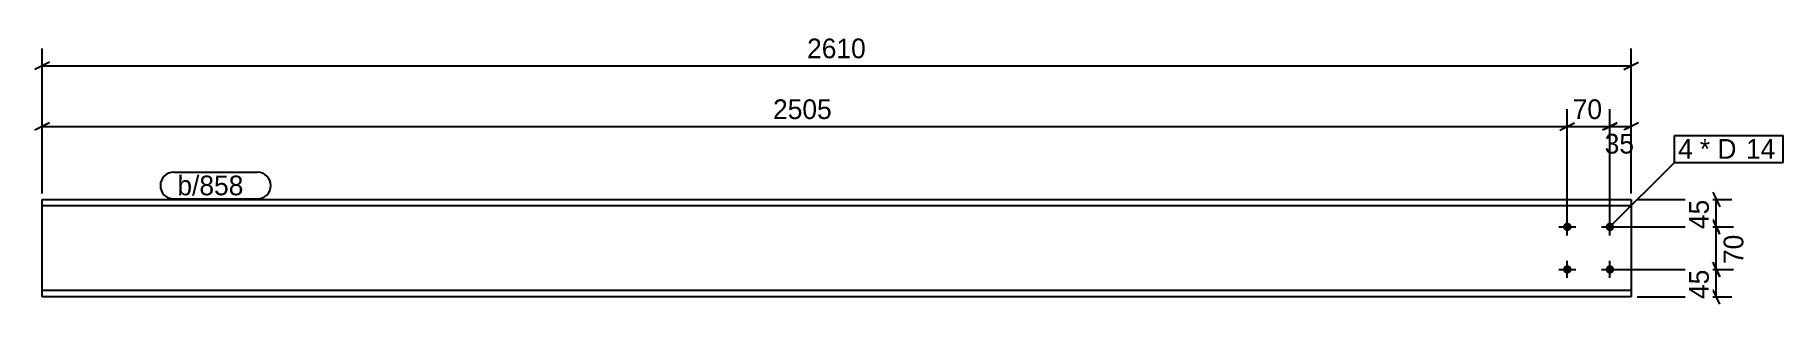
# Model space of a CAD drawing. Header units: millimetres. Extents: x 32 to 2904, y 32 to 475.
import ezdxf

# ---------------------------------------------------------------- set-up
doc = ezdxf.new("R2010")
doc.units = ezdxf.units.MM
doc.styles.add('Comic Sans MS', font='COMIC.TTF', dxfattribs={"height": 0.2})

msp = doc.modelspace()

# ---------------------------------------------------------------- hatches: boundary and pattern name
at = {"linetype": 'Continuous'}
for points in [[(2542.2, 159, -1), (2556.2, 159, -1)], [(2612.2, 159, -1), (2626.2, 159, -1)], [(2542.2, 89, -1), (2556.2, 89, -1)], [(2612.2, 89, -1), (2626.2, 89, -1)]]:
    msp.add_hatch(color=3, dxfattribs=at).paths.add_polyline_path(points)

# ---------------------------------------------------------------- linework, layer by layer
at = {"color": 8, "linetype": 'Continuous'}
for p, q in [((44, 214), (44, 452.4)), ((56, 430), (32, 418)), ((44, 424), (2654.2, 424)), ((2642.2, 418), (2666.2, 430)), ((44, 214), (44, 352.4)), ((2549.2, 169), (2549.2, 352.4)), ((2619.2, 169), (2619.2, 349.6)), ((2654.2, 214), (2654.2, 349.6)), ((56, 330), (32, 318)), ((2537.2, 318), (2561.2, 330)), ((2607.2, 318), (2631.2, 330)), ((2619.2, 324), (2654.2, 324)), ((2666.2, 330), (2642.2, 318)), ((2664.2, 204), (2819.6, 204)), ((2788, 216), (2800, 192)), ((2629.2, 159), (2822.4, 159)), ((2788, 171), (2800, 147)), ((2794, 89), (2794, 159)), ((2629.2, 89), (2822.4, 89)), ((2800, 77), (2788, 101)), ((2664.2, 44), (2819.6, 44)), ((2800, 32), (2788, 56))]:
    msp.add_line(p, q, dxfattribs=at)
at = {"color": 7, "linetype": 'Continuous'}
for p, q in [((2903.6, 265.1), (2903.6, 309.1)), ((44, 44), (44, 204)), ((44, 204), (2654.2, 204)), ((2654.2, 204), (2654.2, 44)), ((2654.2, 193.5), (44, 193.5)), ((2654.2, 54.5), (44, 54.5)), ((2654.2, 44), (44, 44))]:
    msp.add_line(p, q, dxfattribs=at)
at = {"color": 3, "linetype": 'Continuous'}
for p, q in [((2549.2, 145), (2549.2, 173)), ((2619.2, 145), (2619.2, 173)), ((2535.2, 159), (2563.2, 159)), ((2605.2, 159), (2633.2, 159)), ((2535.2, 89), (2563.2, 89)), ((2549.2, 75), (2549.2, 103)), ((2605.2, 89), (2633.2, 89)), ((2619.2, 75), (2619.2, 103))]:
    msp.add_line(p, q, dxfattribs=at)

# ---------------------------------------------------------------- wipeouts: each hides what was drawn before it
at = {"color": 0}
msp.add_wipeout([(2757.3, 271.1), (2757.3, 303.1), (2731.3, 303.1), (2731.3, 271.1)], dxfattribs=at)

# ---------------------------------------------------------------- next in the draw order: wipeouts: each hides what was drawn before it
for points in [[(1404.2, 430), (1404.2, 474.8), (1294, 474.8), (1294, 430)], [(2669.2, 273.2), (2669.2, 318), (2604.2, 318), (2604.2, 273.2)], [(2757.3, 271.1), (2757.3, 303.1), (2731.3, 303.1), (2731.3, 271.1)], [(391.4, 211), (391.4, 243), (266, 243), (266, 211)], [(2844.8, 156.5), (2800, 156.5), (2800, 91.5), (2844.8, 91.5)]]:
    msp.add_wipeout(points, dxfattribs=at)

# ---------------------------------------------------------------- next in the draw order: linework, layer by layer
at = {"color": 8, "linetype": 'Continuous'}
for p, q in [((2654.2, 214), (2654.2, 452.4)), ((2619.2, 169), (2619.2, 352.4)), ((2549.2, 324), (2619.2, 324)), ((2631.2, 330), (2607.2, 318)), ((2794, 159), (2794, 204)), ((2629.2, 159), (2819.6, 159)), ((2800, 147), (2788, 171)), ((2629.2, 89), (2819.6, 89)), ((2788, 101), (2800, 77)), ((2794, 44), (2794, 89))]:
    msp.add_line(p, q, dxfattribs=at)
at = {"color": 7, "linetype": 'Continuous'}
for p, q in [((2725.3, 265.1), (2725.3, 309.1)), ((2619.2, 159), (2725.3, 265.1))]:
    msp.add_line(p, q, dxfattribs=at)

# ---------------------------------------------------------------- next in the draw order: texts
at = {"color": 3, "style": 'Comic Sans MS'}
for s, p in [('2610', (1300.4, 436.4)), ('35', (2610.6, 279.6))]:
    msp.add_text(s, height=32.38, dxfattribs=at).set_placement(p)
msp.add_text('70', height=32.38, rotation=90.0002, dxfattribs=at).set_placement((2838.4, 97.9))

# ---------------------------------------------------------------- next in the draw order: wipeouts: each hides what was drawn before it
at = {"color": 0}
for points in [[(2833.1, 271.1), (2833.1, 303.1), (2766.9, 303.1), (2766.9, 271.1)], [(391.4, 211), (391.4, 243), (266, 243), (266, 211)]]:
    msp.add_wipeout(points, dxfattribs=at)

# ---------------------------------------------------------------- next in the draw order: linework, layer by layer
at = {"color": 7, "linetype": 'Continuous'}
for p, q in [((260, 249), (397.4, 249)), ((260, 205), (397.4, 205))]:
    msp.add_line(p, q, dxfattribs=at)
for centre, start, end in [((260, 227), 90, 270), ((397.4, 227), 270, 90)]:
    msp.add_arc(centre, 22, start, end, dxfattribs=at)

# ---------------------------------------------------------------- next in the draw order: texts
at = {"color": 3, "style": 'Comic Sans MS'}
msp.add_text('b/858', height=32.38, dxfattribs=at).set_placement((266, 211))

# ---------------------------------------------------------------- next in the draw order: wipeouts: each hides what was drawn before it
at = {"color": 0}
for points in [[(2616.7, 330), (2616.7, 374.8), (2551.7, 374.8), (2551.7, 330)], [(2833.1, 271.1), (2833.1, 303.1), (2766.9, 303.1), (2766.9, 271.1)], [(2788, 214), (2743.2, 214), (2743.2, 149), (2788, 149)], [(2788, 99), (2743.2, 99), (2743.2, 34), (2788, 34)]]:
    msp.add_wipeout(points, dxfattribs=at)

# ---------------------------------------------------------------- next in the draw order: linework, layer by layer
at = {"color": 8, "linetype": 'Continuous'}
for p, q in [((2549.2, 169), (2549.2, 352.4)), ((44, 324), (2549.2, 324)), ((2537.2, 318), (2561.2, 330))]:
    msp.add_line(p, q, dxfattribs=at)

# ---------------------------------------------------------------- next in the draw order: texts
at = {"color": 3, "style": 'Comic Sans MS'}
for s, height, p in [('70', 32.38, (2558.1, 336.4)), ('4', 32.4, (2731.3, 271.1)), ('* D', 32.38, (2766.9, 271.1))]:
    msp.add_text(s, height=height, dxfattribs=at).set_placement(p)
for p in [(2781.6, 155.4), (2781.6, 40.4)]:
    msp.add_text('45', height=32.38, rotation=90.0002, dxfattribs=at).set_placement(p)

# ---------------------------------------------------------------- next in the draw order: wipeouts: each hides what was drawn before it
at = {"color": 0}
msp.add_wipeout([(2888, 271.1), (2888, 303.1), (2842.7, 303.1), (2842.7, 271.1)], dxfattribs=at)

# ---------------------------------------------------------------- next in the draw order: wipeouts: each hides what was drawn before it
for points in [[(1355.1, 330), (1355.1, 374.8), (1238.1, 374.8), (1238.1, 330)], [(2888, 271.1), (2888, 303.1), (2842.7, 303.1), (2842.7, 271.1)]]:
    msp.add_wipeout(points, dxfattribs=at)

# ---------------------------------------------------------------- next in the draw order: linework, layer by layer
at = {"color": 7, "linetype": 'Continuous'}
for p, q in [((2725.3, 309.1), (2903.6, 309.1)), ((2725.3, 265.1), (2903.6, 265.1))]:
    msp.add_line(p, q, dxfattribs=at)

# ---------------------------------------------------------------- next in the draw order: texts
at = {"color": 3, "style": 'Comic Sans MS'}
for s, p in [('2505', (1244.5, 336.4)), ('14', (2842.7, 271.1))]:
    msp.add_text(s, height=32.38, dxfattribs=at).set_placement(p)

doc.saveas('drawing.dxf')
